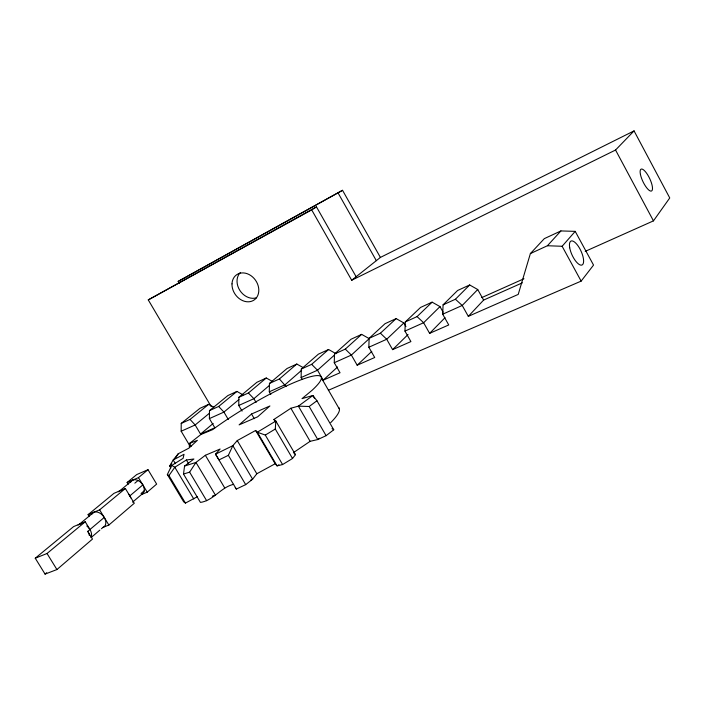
<?xml version="1.0" encoding="UTF-8"?>
<svg xmlns="http://www.w3.org/2000/svg" width="705" height="705" viewBox="0 0 705 705"><rect width="100%" height="100%" fill="white"/><g stroke="black" fill="none" stroke-linecap="round" stroke-linejoin="round"><path stroke-width="1.06" d="M189.733 445.622L181.176 431.231L181.22 423.414L199.947 408.336L208.671 404.344L213.835 407.234M181.22 423.414L190.05 419.422L195.153 424.974L200.546 434.068L214.84 427.785L209.403 418.594L209.482 410.618L227.865 395.567L236.924 391.425L243.058 394.862M242.071 411.094L238.757 405.463L238.863 397.312L256.867 382.304L266.279 377.995L272.535 381.502M270.826 394.403L269.301 391.795L269.451 383.458L287.014 368.512L296.805 364.036L303.176 367.613M302.145 379.343L301.114 377.554L301.299 369.041L318.378 354.166L328.574 349.504L335.994 353.681M334.267 362.723L334.496 354.007L351.028 339.237L361.656 334.373L369.226 338.638L351.372 355.064L334.267 362.723L340.03 372.751L323.234 380.136L317.514 370.213L311.654 364.344L301.299 369.041M334.496 354.007L345.3 349.107L351.372 355.064L357.179 365.208L374.707 357.505L368.847 347.248L369.12 338.321L385.062 323.674L396.139 318.607L403.868 322.961L405.939 326.626M369.12 338.321L380.409 333.209L386.71 339.255L392.606 349.636L410.909 341.59L404.961 331.086L405.287 321.947L420.55 307.442L432.112 302.154L439.999 306.605L443.154 312.227M405.287 321.947L417.078 316.607L423.626 322.731L429.618 333.368L448.741 324.952L442.705 314.201L443.084 304.824L457.598 290.495L469.671 284.97L477.734 289.526L483.612 300.083L468.314 316.351L462.224 305.459L455.412 299.246L443.084 304.824M189.328 447.085L189.504 443.445L200.89 434.509L212.681 429.609A77.33 11.835 -30.6 0 1 298.356 380.815A77.33 11.835 -30.6 0 1 312.051 390.306L302.013 398.642L312.861 395.496L316.95 400.757L333.756 429.777L326.098 435.672L317.77 439.541L310.121 441.321L293.359 452.68M233.637 484.335C220.885 487.217 213.597 500.506 200.44 502.418L183.503 474.042L189.619 472.147L195.972 462.427L205.349 455.289L220.11 449.032L215.518 454.187L219.035 459.889L228.367 455.324L232.835 445.666L237.259 440.572L255.633 430.473L275.161 463.758L277.083 465.89L282.59 464.551L292.522 458.497L275.285 429.028L275.831 421.044L273.937 419.44L290.874 408.248L298.365 406.142L309.187 406.503L316.95 400.757M183.503 474.042L184.56 466.058L193.901 458.99L186.384 459.986L174.814 467.239L168.962 475.567L185.441 503.088L197.303 496.725M328.371 390.279L581.14 281.119L593.539 265.089L575.21 231.363L560.916 230.932L544.322 238.634L530.38 253.571L518.228 294.408L468.314 316.351M185.441 503.088L183.679 501.828L167.341 474.536L171.712 465.467L183.097 458.338L184.04 454.267L173.192 459.968L169.702 466.04L170.83 467.926M175.36 458.206L178.268 453.747L188.949 448.124L197.382 440.334L189.504 443.445L191.152 446.221M585.194 251.377L653.456 220.868L669.75 197.955L634.059 130.892L380.4 257.422L351.698 280.255L311.698 209.896L316.466 206.873L356.131 276.73M275.161 463.758L256.814 473.751L252.619 479.197L245.692 484.626L236.334 489.085L235.241 487.481M292.522 458.497L295.483 454.681L275.831 421.044L257.316 432.218L255.633 430.473M169.702 466.04L171.764 463.502M178.268 453.747L173.192 459.968L175.404 463.67M530.38 253.571L547.415 245.745L562.132 246.274L575.21 231.363M547.415 245.745L560.916 230.932M351.698 280.255L615.553 150.024L634.059 130.892M477.734 289.526L462.224 305.459L442.705 314.201M429.618 333.368L445.022 317.699M455.412 299.246L469.671 284.97M439.999 306.605L423.626 322.731L404.961 331.086M392.606 349.636L408.028 334.549M417.078 316.607L432.112 302.154M403.868 322.961L386.71 339.255L368.847 347.248M357.179 365.208L371.773 351.398M380.409 333.209L396.139 318.607M323.234 380.136L337.554 366.979M345.3 349.107L361.656 334.373M334.39 355.117L317.514 370.213L301.114 377.554M311.654 364.344L328.574 349.504M251.544 414.011L239.11 424.877L257.642 416.822L269.909 405.974L251.544 414.011L254.267 418.655M301.608 370.292L285.049 384.745L269.301 391.795M89.949 529.508L85.243 521.788L73.62 526.582L35.25 558.21L45.067 574.108L56.92 569.552L92.478 539.078L87.764 531.359L104.252 517.452M101.45 528.741L103.036 527.384L108.861 525.04L134.276 503.264L125.367 488.503L113.954 493.341L88.09 514.659L89.103 516.333M132.575 502.172L141.494 494.549L147.213 492.178L156.651 484.097L148.015 469.706L136.735 474.562L127.129 482.484L128.213 484.291M269.451 383.458L279.392 378.955L296.805 364.036M91.156 537.527L99.872 530.089M269.354 385.476L253.879 398.695L238.757 405.463M45.067 574.108L46.715 572.707M141.053 493.482L144.252 490.75M129.826 495.888L142.842 484.908M238.863 397.312L248.416 392.985L266.279 377.995M200.546 434.068L213.201 423.441M238.933 399.532L223.934 412.09L209.403 418.594M134.84 483.172L138.074 480.475M35.25 558.21L47.032 553.495L85.243 521.788M88.09 514.659L99.634 509.847L125.367 488.503M127.129 482.484L138.462 477.629L148.015 469.706M79.409 524.194L93.835 512.262M119.638 490.927L132.769 480.07M209.605 413.086L195.153 424.974L181.176 431.231M209.482 410.618L218.656 406.459L236.924 391.425M190.05 419.422L208.671 404.344M319.444 438.254L317.77 439.541L298.365 406.142L312.861 395.496L314.509 398.334M179.281 283.304L178.171 281.41L342.533 190.306L380.4 257.422M211.218 406.6L148.262 299.898L316.466 206.873M178.171 281.41L342.533 190.306M278.916 464.762L277.083 465.89L257.316 432.218L265.3 435.064L282.59 464.551M265.3 435.064L275.285 429.028M148.262 299.898L311.698 209.896M250.689 480.123L252.619 479.197L232.835 445.666L215.518 454.187L236.334 489.085M481.797 297.589L523.956 278.748M483.612 300.083L522.387 282.828M184.56 466.058L195.972 462.427L215.501 495.254L212.328 496.126M171.712 465.467L174.814 467.239L193.778 498.981M167.341 474.536L168.962 475.567M332.029 428.587L333.756 429.777M294.073 453.35L295.483 454.681M279.392 378.955L286.071 386.507M248.416 392.985L253.879 398.695L256.1 402.493M218.656 406.459L223.934 412.09L228.314 419.528M47.032 553.495L56.92 569.552M99.634 509.847L108.861 525.04M138.462 477.629L147.213 492.178M186.384 459.986L188.605 463.714M189.619 472.147L206.662 500.726M205.349 455.289L224.692 487.878M228.367 455.324L245.692 484.626M237.259 440.572L256.814 473.751M273.937 419.44L275.602 422.295M290.874 408.248L310.121 441.321M309.187 406.503L326.098 435.672M321.41 377.977L339.475 409.27M338.153 193.091L376.329 260.665M562.132 246.274L581.14 281.119M615.553 150.024L653.456 220.868M256.541 297.757A15.254 12.329 55.4 0 1 239.841 290.389A15.254 12.329 55.4 0 1 240.396 272.474M91.571 514.474A8.954 6.107 50.5 0 1 102.859 515.566A8.954 6.107 50.5 0 1 103.036 527.384M118.317 491.808A8.68 6.063 50.4 0 1 121.269 490.557M128.477 494.055A8.68 6.063 50.4 0 1 130.778 497.88M130.531 482.246A8.548 6.037 50.4 0 1 141.511 483.11A8.548 6.037 50.4 0 1 141.494 494.549M78.061 525.075A9.103 6.125 50.5 0 1 81.075 523.841M86.812 525.974A9.103 6.125 50.5 0 1 91.086 537.36M87.764 531.359A9.13 6.133 50.5 0 1 89.332 535.536M338.77 407.543A77.083 14.118 -30.8 0 1 330.733 422.586M231.998 283.886A15.36 12.373 55.3 0 0 251.632 301.246A15.36 12.373 55.3 0 0 252.575 276.933A15.36 12.373 55.3 0 0 231.998 283.886M640.422 174.373A12.117 3.701 64.5 0 0 650.926 191.117A12.117 3.701 64.5 0 0 647.595 174.717A12.117 3.701 64.5 0 0 640.422 174.373M569.711 247.763A13.192 4.891 65.2 0 0 581.634 265.133A13.192 4.891 65.2 0 0 578.267 246.177A13.192 4.891 65.2 0 0 569.711 247.763"/></g></svg>
